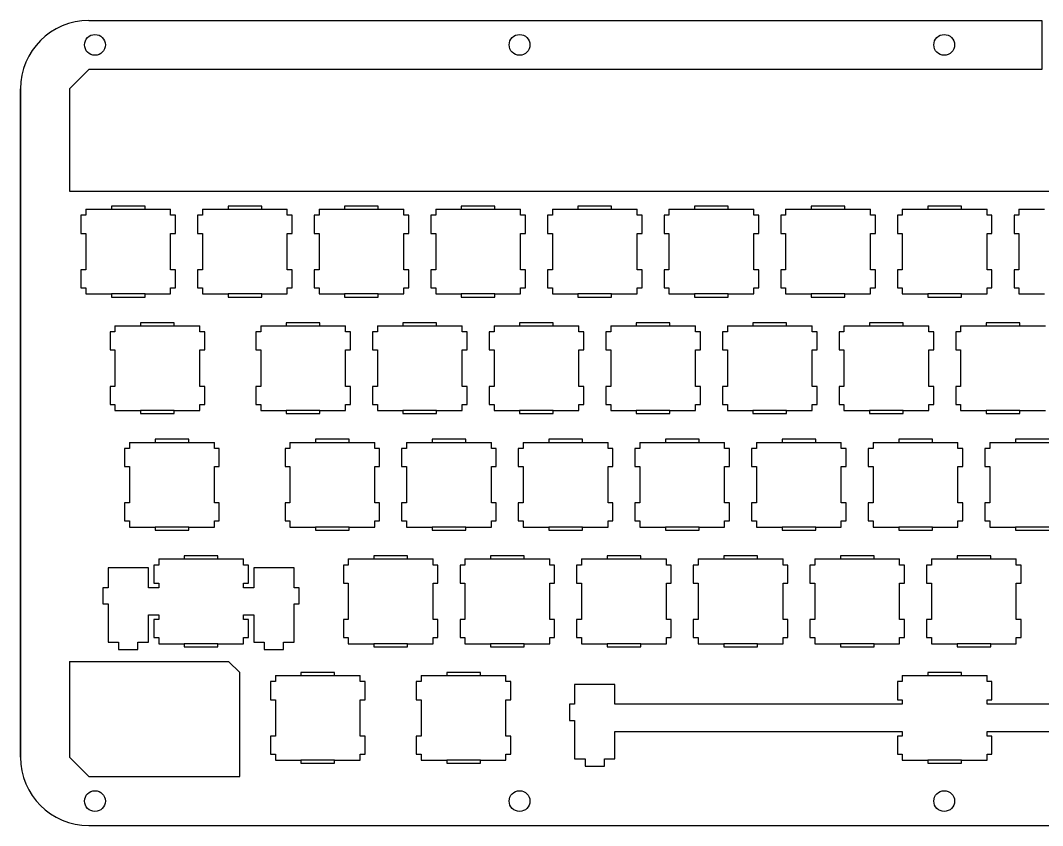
# Model space of a CAD drawing. Header units: millimetres. Extents: x 36 to 338, y -346 to -215.
# Drawn here: x 36.4 to 203.4, y -346.5 to -214.9 of the extents above; entities that cross this region are included whole.
import ezdxf

# ---------------------------------------------------------------- set-up
doc = ezdxf.new("R2010")
doc.units = ezdxf.units.MM
doc.header["$MEASUREMENT"] = 0

msp = doc.modelspace()

# ---------------------------------------------------------------- linework, layer by layer
at = {"linetype": 'Continuous'}
for p, q in [((47.62, -214.89), (203.28, -214.89)), ((203.28, -214.89), (203.28, -222.89)), ((47.62, -222.89), (44.45, -226.07)), ((203.28, -222.89), (47.62, -222.89)), ((36.45, -226.07), (36.45, -335.29)), ((36.45, -335.29), (36.45, -226.07)), ((44.45, -242.8), (330.2, -242.8)), ((44.45, -242.8), (330.2, -242.8)), ((47.12, -245.74), (51.3, -245.74)), ((56.8, -245.74), (60.97, -245.74)), ((66.17, -245.74), (70.35, -245.74)), ((75.85, -245.74), (80.02, -245.74)), ((85.22, -245.74), (89.4, -245.74)), ((94.9, -245.74), (99.07, -245.74)), ((104.27, -245.74), (108.45, -245.74)), ((113.95, -245.74), (118.12, -245.74)), ((123.32, -245.74), (127.5, -245.74)), ((133, -245.74), (137.17, -245.74)), ((142.37, -245.74), (146.55, -245.74)), ((152.05, -245.74), (156.22, -245.74)), ((161.42, -245.74), (165.6, -245.74)), ((171.1, -245.74), (175.27, -245.74)), ((180.47, -245.74), (184.65, -245.74)), ((190.15, -245.74), (194.32, -245.74)), ((199.52, -245.74), (203.7, -245.74)), ((47.12, -259.59), (51.3, -259.59)), ((56.8, -259.59), (60.97, -259.59)), ((66.17, -259.59), (70.35, -259.59)), ((75.85, -259.59), (80.02, -259.59)), ((85.22, -259.59), (89.4, -259.59)), ((94.9, -259.59), (99.07, -259.59)), ((104.27, -259.59), (108.45, -259.59)), ((113.95, -259.59), (118.12, -259.59)), ((123.32, -259.59), (127.5, -259.59)), ((133, -259.59), (137.17, -259.59)), ((142.37, -259.59), (146.55, -259.59)), ((152.05, -259.59), (156.22, -259.59)), ((161.42, -259.59), (165.6, -259.59)), ((171.1, -259.59), (175.27, -259.59)), ((180.47, -259.59), (184.65, -259.59)), ((190.15, -259.59), (194.32, -259.59)), ((199.52, -259.59), (203.7, -259.59)), ((51.89, -264.79), (56.06, -264.79)), ((61.56, -264.79), (65.74, -264.79)), ((75.7, -264.79), (79.87, -264.79)), ((85.37, -264.79), (89.55, -264.79)), ((94.75, -264.79), (98.92, -264.79)), ((104.42, -264.79), (108.6, -264.79)), ((113.8, -264.79), (117.97, -264.79)), ((123.47, -264.79), (127.65, -264.79)), ((132.85, -264.79), (137.02, -264.79)), ((142.52, -264.79), (146.7, -264.79)), ((151.9, -264.79), (156.07, -264.79)), ((161.57, -264.79), (165.75, -264.79)), ((170.95, -264.79), (175.12, -264.79)), ((180.62, -264.79), (184.8, -264.79)), ((190, -264.79), (194.17, -264.79)), ((199.67, -264.79), (203.85, -264.79)), ((51.89, -278.64), (56.06, -278.64)), ((61.56, -278.64), (65.74, -278.64)), ((75.7, -278.64), (79.87, -278.64)), ((85.37, -278.64), (89.55, -278.64)), ((94.75, -278.64), (98.92, -278.64)), ((104.42, -278.64), (108.6, -278.64)), ((113.8, -278.64), (117.97, -278.64)), ((123.47, -278.64), (127.65, -278.64)), ((132.85, -278.64), (137.02, -278.64)), ((142.52, -278.64), (146.7, -278.64)), ((151.9, -278.64), (156.07, -278.64)), ((161.57, -278.64), (165.75, -278.64)), ((170.95, -278.64), (175.12, -278.64)), ((180.62, -278.64), (184.8, -278.64)), ((190, -278.64), (194.17, -278.64)), ((199.67, -278.64), (203.85, -278.64)), ((54.27, -283.84), (58.44, -283.84)), ((63.94, -283.84), (68.12, -283.84)), ((80.46, -283.84), (84.64, -283.84)), ((90.14, -283.84), (94.31, -283.84)), ((99.51, -283.84), (103.69, -283.84)), ((109.19, -283.84), (113.36, -283.84)), ((118.56, -283.84), (122.74, -283.84)), ((128.24, -283.84), (132.41, -283.84)), ((137.61, -283.84), (141.79, -283.84)), ((147.29, -283.84), (151.46, -283.84)), ((156.66, -283.84), (160.84, -283.84)), ((166.34, -283.84), (170.51, -283.84)), ((175.71, -283.84), (179.89, -283.84)), ((185.39, -283.84), (189.56, -283.84)), ((194.76, -283.84), (198.94, -283.84)), ((54.27, -297.69), (58.44, -297.69)), ((63.94, -297.69), (68.12, -297.69)), ((80.46, -297.69), (84.64, -297.69)), ((90.14, -297.69), (94.31, -297.69)), ((99.51, -297.69), (103.69, -297.69)), ((109.19, -297.69), (113.36, -297.69)), ((118.56, -297.69), (122.74, -297.69)), ((128.24, -297.69), (132.41, -297.69)), ((137.61, -297.69), (141.79, -297.69)), ((147.29, -297.69), (151.46, -297.69)), ((156.66, -297.69), (160.84, -297.69)), ((166.34, -297.69), (170.51, -297.69)), ((175.71, -297.69), (179.89, -297.69)), ((185.39, -297.69), (189.56, -297.69)), ((194.76, -297.69), (198.94, -297.69)), ((59.03, -302.89), (63.21, -302.89)), ((68.71, -302.89), (72.88, -302.89)), ((89.99, -302.89), (94.16, -302.89)), ((99.66, -302.89), (103.84, -302.89)), ((109.04, -302.89), (113.21, -302.89)), ((118.71, -302.89), (122.89, -302.89)), ((128.09, -302.89), (132.26, -302.89)), ((137.76, -302.89), (141.94, -302.89)), ((147.14, -302.89), (151.31, -302.89)), ((156.81, -302.89), (160.99, -302.89)), ((166.19, -302.89), (170.36, -302.89)), ((175.86, -302.89), (180.04, -302.89)), ((185.24, -302.89), (189.41, -302.89)), ((194.91, -302.89), (199.09, -302.89)), ((59.03, -316.74), (63.21, -316.74)), ((68.71, -316.74), (72.88, -316.74)), ((89.99, -316.74), (94.16, -316.74)), ((99.66, -316.74), (103.84, -316.74)), ((109.04, -316.74), (113.21, -316.74)), ((118.71, -316.74), (122.89, -316.74)), ((128.09, -316.74), (132.26, -316.74)), ((137.76, -316.74), (141.94, -316.74)), ((147.14, -316.74), (151.31, -316.74)), ((156.81, -316.74), (160.99, -316.74)), ((166.19, -316.74), (170.36, -316.74)), ((175.86, -316.74), (180.04, -316.74)), ((185.24, -316.74), (189.41, -316.74)), ((194.91, -316.74), (199.09, -316.74)), ((44.45, -319.67), (70.45, -319.67)), ((72.3, -321.46), (70.45, -319.67)), ((72.3, -338.46), (72.3, -321.46)), ((78.08, -321.94), (82.26, -321.94)), ((87.76, -321.94), (91.93, -321.94)), ((101.89, -321.94), (106.07, -321.94)), ((111.57, -321.94), (115.74, -321.94)), ((180.47, -321.94), (184.65, -321.94)), ((190.15, -321.94), (194.33, -321.94)), ((44.45, -335.29), (47.62, -338.46)), ((78.08, -335.79), (82.26, -335.79)), ((87.76, -335.79), (91.93, -335.79)), ((101.89, -335.79), (106.07, -335.79)), ((111.57, -335.79), (115.74, -335.79)), ((180.47, -335.79), (184.65, -335.79)), ((190.15, -335.79), (194.33, -335.79)), ((47.62, -346.46), (327.02, -346.46))]:
    msp.add_line(p, q, dxfattribs=at)
for p, q in [((44.45, -226.07), (44.45, -242.8)), ((44.45, -319.67), (44.45, -335.29)), ((47.62, -338.46), (72.3, -338.46))]:
    msp.add_line(p, q)
at = {"color": 5, "linetype": 'Continuous'}
for p, q in [((51.3, -245.24), (51.3, -245.74)), ((56.8, -245.24), (51.3, -245.24)), ((56.8, -245.74), (56.8, -245.24)), ((70.35, -245.24), (70.35, -245.74)), ((75.85, -245.24), (70.35, -245.24)), ((75.85, -245.74), (75.85, -245.24)), ((89.4, -245.24), (89.4, -245.74)), ((94.9, -245.24), (89.4, -245.24)), ((94.9, -245.74), (94.9, -245.24)), ((108.45, -245.24), (108.45, -245.74)), ((113.95, -245.24), (108.45, -245.24)), ((113.95, -245.74), (113.95, -245.24)), ((127.5, -245.24), (127.5, -245.74)), ((133, -245.24), (127.5, -245.24)), ((133, -245.74), (133, -245.24)), ((146.55, -245.24), (146.55, -245.74)), ((152.05, -245.24), (146.55, -245.24)), ((152.05, -245.74), (152.05, -245.24)), ((165.6, -245.24), (165.6, -245.74)), ((171.1, -245.24), (165.6, -245.24)), ((171.1, -245.74), (171.1, -245.24)), ((184.65, -245.24), (184.65, -245.74)), ((190.15, -245.24), (184.65, -245.24)), ((190.15, -245.74), (190.15, -245.24)), ((51.3, -245.74), (56.8, -245.74)), ((70.35, -245.74), (75.85, -245.74)), ((89.4, -245.74), (94.9, -245.74)), ((108.45, -245.74), (113.95, -245.74)), ((127.5, -245.74), (133, -245.74)), ((146.55, -245.74), (152.05, -245.74)), ((165.6, -245.74), (171.1, -245.74)), ((184.65, -245.74), (190.15, -245.74)), ((51.3, -259.59), (51.3, -260.09)), ((56.8, -259.59), (51.3, -259.59)), ((51.3, -260.09), (56.8, -260.09)), ((56.8, -260.09), (56.8, -259.59)), ((70.35, -259.59), (70.35, -260.09)), ((75.85, -259.59), (70.35, -259.59)), ((70.35, -260.09), (75.85, -260.09)), ((75.85, -260.09), (75.85, -259.59)), ((89.4, -259.59), (89.4, -260.09)), ((94.9, -259.59), (89.4, -259.59)), ((89.4, -260.09), (94.9, -260.09)), ((94.9, -260.09), (94.9, -259.59)), ((108.45, -259.59), (108.45, -260.09)), ((113.95, -259.59), (108.45, -259.59)), ((108.45, -260.09), (113.95, -260.09)), ((113.95, -260.09), (113.95, -259.59)), ((127.5, -259.59), (127.5, -260.09)), ((133, -259.59), (127.5, -259.59)), ((127.5, -260.09), (133, -260.09)), ((133, -260.09), (133, -259.59)), ((146.55, -259.59), (146.55, -260.09)), ((152.05, -259.59), (146.55, -259.59)), ((146.55, -260.09), (152.05, -260.09)), ((152.05, -260.09), (152.05, -259.59)), ((165.6, -259.59), (165.6, -260.09)), ((171.1, -259.59), (165.6, -259.59)), ((165.6, -260.09), (171.1, -260.09)), ((171.1, -260.09), (171.1, -259.59)), ((184.65, -259.59), (184.65, -260.09)), ((190.15, -259.59), (184.65, -259.59)), ((184.65, -260.09), (190.15, -260.09)), ((190.15, -260.09), (190.15, -259.59)), ((56.06, -264.29), (56.06, -264.79)), ((61.56, -264.29), (56.06, -264.29)), ((56.06, -264.79), (61.56, -264.79)), ((61.56, -264.79), (61.56, -264.29)), ((79.87, -264.29), (79.87, -264.79)), ((85.37, -264.29), (79.87, -264.29)), ((79.87, -264.79), (85.37, -264.79)), ((85.37, -264.79), (85.37, -264.29)), ((98.92, -264.29), (98.92, -264.79)), ((104.42, -264.29), (98.92, -264.29)), ((98.92, -264.79), (104.42, -264.79)), ((104.42, -264.79), (104.42, -264.29)), ((117.97, -264.29), (117.97, -264.79)), ((123.47, -264.29), (117.97, -264.29)), ((117.97, -264.79), (123.47, -264.79)), ((123.47, -264.79), (123.47, -264.29)), ((137.02, -264.29), (137.02, -264.79)), ((142.52, -264.29), (137.02, -264.29)), ((137.02, -264.79), (142.52, -264.79)), ((142.52, -264.79), (142.52, -264.29)), ((156.07, -264.29), (156.07, -264.79)), ((161.57, -264.29), (156.07, -264.29)), ((156.07, -264.79), (161.57, -264.79)), ((161.57, -264.79), (161.57, -264.29)), ((175.12, -264.29), (175.12, -264.79)), ((180.62, -264.29), (175.12, -264.29)), ((175.12, -264.79), (180.62, -264.79)), ((180.62, -264.79), (180.62, -264.29)), ((194.17, -264.29), (194.17, -264.79)), ((199.67, -264.29), (194.17, -264.29)), ((194.17, -264.79), (199.67, -264.79)), ((199.67, -264.79), (199.67, -264.29)), ((56.06, -278.64), (56.06, -279.14)), ((61.56, -278.64), (56.06, -278.64)), ((61.56, -279.14), (61.56, -278.64)), ((79.87, -278.64), (79.87, -279.14)), ((85.37, -278.64), (79.87, -278.64)), ((85.37, -279.14), (85.37, -278.64)), ((98.92, -278.64), (98.92, -279.14)), ((104.42, -278.64), (98.92, -278.64)), ((104.42, -279.14), (104.42, -278.64)), ((117.97, -278.64), (117.97, -279.14)), ((123.47, -278.64), (117.97, -278.64)), ((123.47, -279.14), (123.47, -278.64)), ((137.02, -278.64), (137.02, -279.14)), ((142.52, -278.64), (137.02, -278.64)), ((142.52, -279.14), (142.52, -278.64)), ((156.07, -278.64), (156.07, -279.14)), ((161.57, -278.64), (156.07, -278.64)), ((161.57, -279.14), (161.57, -278.64)), ((175.12, -278.64), (175.12, -279.14)), ((180.62, -278.64), (175.12, -278.64)), ((180.62, -279.14), (180.62, -278.64)), ((194.17, -278.64), (194.17, -279.14)), ((199.67, -278.64), (194.17, -278.64)), ((199.67, -279.14), (199.67, -278.64)), ((56.06, -279.14), (61.56, -279.14)), ((79.87, -279.14), (85.37, -279.14)), ((98.92, -279.14), (104.42, -279.14)), ((117.97, -279.14), (123.47, -279.14)), ((137.02, -279.14), (142.52, -279.14)), ((156.07, -279.14), (161.57, -279.14)), ((175.12, -279.14), (180.62, -279.14)), ((194.17, -279.14), (199.67, -279.14)), ((58.44, -283.34), (58.44, -283.84)), ((63.94, -283.34), (58.44, -283.34)), ((63.94, -283.84), (63.94, -283.34)), ((84.64, -283.34), (84.64, -283.84)), ((90.14, -283.34), (84.64, -283.34)), ((90.14, -283.84), (90.14, -283.34)), ((103.69, -283.34), (103.69, -283.84)), ((109.19, -283.34), (103.69, -283.34)), ((109.19, -283.84), (109.19, -283.34)), ((122.74, -283.34), (122.74, -283.84)), ((128.24, -283.34), (122.74, -283.34)), ((128.24, -283.84), (128.24, -283.34)), ((141.79, -283.34), (141.79, -283.84)), ((147.29, -283.34), (141.79, -283.34)), ((147.29, -283.84), (147.29, -283.34)), ((160.84, -283.34), (160.84, -283.84)), ((166.34, -283.34), (160.84, -283.34)), ((166.34, -283.84), (166.34, -283.34)), ((179.89, -283.34), (179.89, -283.84)), ((185.39, -283.34), (179.89, -283.34)), ((185.39, -283.84), (185.39, -283.34)), ((198.94, -283.34), (198.94, -283.84)), ((204.44, -283.34), (198.94, -283.34)), ((58.44, -283.84), (63.94, -283.84)), ((84.64, -283.84), (90.14, -283.84)), ((103.69, -283.84), (109.19, -283.84)), ((122.74, -283.84), (128.24, -283.84)), ((141.79, -283.84), (147.29, -283.84)), ((160.84, -283.84), (166.34, -283.84)), ((179.89, -283.84), (185.39, -283.84)), ((198.94, -283.84), (204.44, -283.84)), ((58.44, -297.69), (58.44, -298.19)), ((63.94, -297.69), (58.44, -297.69)), ((58.44, -298.19), (63.94, -298.19)), ((63.94, -298.19), (63.94, -297.69)), ((84.64, -297.69), (84.64, -298.19)), ((90.14, -297.69), (84.64, -297.69)), ((84.64, -298.19), (90.14, -298.19)), ((90.14, -298.19), (90.14, -297.69)), ((103.69, -297.69), (103.69, -298.19)), ((109.19, -297.69), (103.69, -297.69)), ((103.69, -298.19), (109.19, -298.19)), ((109.19, -298.19), (109.19, -297.69)), ((122.74, -297.69), (122.74, -298.19)), ((128.24, -297.69), (122.74, -297.69)), ((122.74, -298.19), (128.24, -298.19)), ((128.24, -298.19), (128.24, -297.69)), ((141.79, -297.69), (141.79, -298.19)), ((147.29, -297.69), (141.79, -297.69)), ((141.79, -298.19), (147.29, -298.19)), ((147.29, -298.19), (147.29, -297.69)), ((160.84, -297.69), (160.84, -298.19)), ((166.34, -297.69), (160.84, -297.69)), ((160.84, -298.19), (166.34, -298.19)), ((166.34, -298.19), (166.34, -297.69)), ((179.89, -297.69), (179.89, -298.19)), ((185.39, -297.69), (179.89, -297.69)), ((179.89, -298.19), (185.39, -298.19)), ((185.39, -298.19), (185.39, -297.69)), ((198.94, -297.69), (198.94, -298.19)), ((204.44, -297.69), (198.94, -297.69)), ((198.94, -298.19), (204.44, -298.19)), ((63.21, -302.39), (63.21, -302.89)), ((68.71, -302.39), (63.21, -302.39)), ((63.21, -302.89), (68.71, -302.89)), ((68.71, -302.89), (68.71, -302.39)), ((94.16, -302.39), (94.16, -302.89)), ((99.66, -302.39), (94.16, -302.39)), ((94.16, -302.89), (99.66, -302.89)), ((99.66, -302.89), (99.66, -302.39)), ((113.21, -302.39), (113.21, -302.89)), ((118.71, -302.39), (113.21, -302.39)), ((113.21, -302.89), (118.71, -302.89)), ((118.71, -302.89), (118.71, -302.39)), ((132.26, -302.39), (132.26, -302.89)), ((137.76, -302.39), (132.26, -302.39)), ((132.26, -302.89), (137.76, -302.89)), ((137.76, -302.89), (137.76, -302.39)), ((151.31, -302.39), (151.31, -302.89)), ((156.81, -302.39), (151.31, -302.39)), ((151.31, -302.89), (156.81, -302.89)), ((156.81, -302.89), (156.81, -302.39)), ((170.36, -302.39), (170.36, -302.89)), ((175.86, -302.39), (170.36, -302.39)), ((170.36, -302.89), (175.86, -302.89)), ((175.86, -302.89), (175.86, -302.39)), ((189.41, -302.39), (189.41, -302.89)), ((194.91, -302.39), (189.41, -302.39)), ((189.41, -302.89), (194.91, -302.89)), ((194.91, -302.89), (194.91, -302.39)), ((63.21, -316.74), (63.21, -317.24)), ((68.71, -316.74), (63.21, -316.74)), ((68.71, -317.24), (68.71, -316.74)), ((94.16, -316.74), (94.16, -317.24)), ((99.66, -316.74), (94.16, -316.74)), ((99.66, -317.24), (99.66, -316.74)), ((113.21, -316.74), (113.21, -317.24)), ((118.71, -316.74), (113.21, -316.74)), ((118.71, -317.24), (118.71, -316.74)), ((132.26, -316.74), (132.26, -317.24)), ((137.76, -316.74), (132.26, -316.74)), ((137.76, -317.24), (137.76, -316.74)), ((151.31, -316.74), (151.31, -317.24)), ((156.81, -316.74), (151.31, -316.74)), ((156.81, -317.24), (156.81, -316.74)), ((170.36, -316.74), (170.36, -317.24)), ((175.86, -316.74), (170.36, -316.74)), ((175.86, -317.24), (175.86, -316.74)), ((189.41, -316.74), (189.41, -317.24)), ((194.91, -316.74), (189.41, -316.74)), ((194.91, -317.24), (194.91, -316.74)), ((63.21, -317.24), (68.71, -317.24)), ((94.16, -317.24), (99.66, -317.24)), ((113.21, -317.24), (118.71, -317.24)), ((132.26, -317.24), (137.76, -317.24)), ((151.31, -317.24), (156.81, -317.24)), ((170.36, -317.24), (175.86, -317.24)), ((189.41, -317.24), (194.91, -317.24)), ((82.26, -321.44), (82.26, -321.94)), ((87.76, -321.44), (82.26, -321.44)), ((82.26, -321.94), (87.76, -321.94)), ((87.76, -321.94), (87.76, -321.44)), ((106.07, -321.44), (106.07, -321.94)), ((111.57, -321.44), (106.07, -321.44)), ((106.07, -321.94), (111.57, -321.94)), ((111.57, -321.94), (111.57, -321.44)), ((184.65, -321.44), (184.65, -321.94)), ((190.15, -321.44), (184.65, -321.44)), ((184.65, -321.94), (190.15, -321.94)), ((190.15, -321.94), (190.15, -321.44)), ((82.26, -335.79), (82.26, -336.29)), ((87.76, -335.79), (82.26, -335.79)), ((82.26, -336.29), (87.76, -336.29)), ((87.76, -336.29), (87.76, -335.79)), ((106.07, -335.79), (106.07, -336.29)), ((111.57, -335.79), (106.07, -335.79)), ((106.07, -336.29), (111.57, -336.29)), ((111.57, -336.29), (111.57, -335.79)), ((184.65, -335.79), (184.65, -336.29)), ((190.15, -335.79), (184.65, -335.79)), ((184.65, -336.29), (190.15, -336.29)), ((190.15, -336.29), (190.15, -335.79))]:
    msp.add_line(p, q, dxfattribs=at)
at = {"color": 0}
for p, q in [((47.12, -246.74), (46.33, -246.74)), ((46.33, -246.74), (46.33, -249.69)), ((47.12, -245.74), (47.12, -246.74)), ((60.97, -246.74), (60.97, -245.74)), ((61.77, -246.74), (60.97, -246.74)), ((61.77, -249.69), (61.77, -246.74)), ((66.17, -246.74), (65.38, -246.74)), ((65.38, -246.74), (65.38, -249.69)), ((66.17, -245.74), (66.17, -246.74)), ((80.02, -246.74), (80.02, -245.74)), ((80.82, -246.74), (80.02, -246.74)), ((80.82, -249.69), (80.82, -246.74)), ((85.22, -246.74), (84.43, -246.74)), ((84.43, -246.74), (84.43, -249.69)), ((85.22, -245.74), (85.22, -246.74)), ((99.07, -246.74), (99.07, -245.74)), ((99.87, -246.74), (99.07, -246.74)), ((99.87, -249.69), (99.87, -246.74)), ((104.27, -246.74), (103.48, -246.74)), ((103.48, -246.74), (103.48, -249.69)), ((104.27, -245.74), (104.27, -246.74)), ((118.12, -246.74), (118.12, -245.74)), ((118.92, -246.74), (118.12, -246.74)), ((118.92, -249.69), (118.92, -246.74)), ((123.32, -246.74), (122.53, -246.74)), ((122.53, -246.74), (122.53, -249.69)), ((123.32, -245.74), (123.32, -246.74)), ((137.17, -246.74), (137.17, -245.74)), ((137.97, -246.74), (137.17, -246.74)), ((137.97, -249.69), (137.97, -246.74)), ((142.37, -246.74), (141.57, -246.74)), ((141.57, -246.74), (141.57, -249.69)), ((142.37, -245.74), (142.37, -246.74)), ((156.22, -246.74), (156.22, -245.74)), ((157.02, -246.74), (156.22, -246.74)), ((157.02, -249.69), (157.02, -246.74)), ((161.42, -246.74), (160.62, -246.74)), ((160.62, -246.74), (160.62, -249.69)), ((161.42, -245.74), (161.42, -246.74)), ((175.27, -246.74), (175.27, -245.74)), ((176.07, -246.74), (175.27, -246.74)), ((176.07, -249.69), (176.07, -246.74)), ((180.47, -246.74), (179.67, -246.74)), ((179.67, -246.74), (179.67, -249.69)), ((180.47, -245.74), (180.47, -246.74)), ((194.32, -246.74), (194.32, -245.74)), ((195.12, -246.74), (194.32, -246.74)), ((195.12, -249.69), (195.12, -246.74)), ((199.52, -246.74), (198.72, -246.74)), ((198.72, -246.74), (198.72, -249.69)), ((199.52, -245.74), (199.52, -246.74)), ((46.33, -249.69), (47.12, -249.69)), ((47.12, -249.69), (47.12, -255.64)), ((60.97, -255.64), (60.97, -249.69)), ((60.97, -249.69), (61.77, -249.69)), ((65.38, -249.69), (66.17, -249.69)), ((66.17, -249.69), (66.17, -255.64)), ((80.02, -255.64), (80.02, -249.69)), ((80.02, -249.69), (80.82, -249.69)), ((84.43, -249.69), (85.22, -249.69)), ((85.22, -249.69), (85.22, -255.64)), ((99.07, -255.64), (99.07, -249.69)), ((99.07, -249.69), (99.87, -249.69)), ((103.48, -249.69), (104.27, -249.69)), ((104.27, -249.69), (104.27, -255.64)), ((118.12, -255.64), (118.12, -249.69)), ((118.12, -249.69), (118.92, -249.69)), ((122.53, -249.69), (123.32, -249.69)), ((123.32, -249.69), (123.32, -255.64)), ((137.17, -255.64), (137.17, -249.69)), ((137.17, -249.69), (137.97, -249.69)), ((141.57, -249.69), (142.37, -249.69)), ((142.37, -249.69), (142.37, -255.64)), ((156.22, -255.64), (156.22, -249.69)), ((156.22, -249.69), (157.02, -249.69)), ((160.62, -249.69), (161.42, -249.69)), ((161.42, -249.69), (161.42, -255.64)), ((175.27, -255.64), (175.27, -249.69)), ((175.27, -249.69), (176.07, -249.69)), ((179.67, -249.69), (180.47, -249.69)), ((180.47, -249.69), (180.47, -255.64)), ((194.32, -255.64), (194.32, -249.69)), ((194.32, -249.69), (195.12, -249.69)), ((198.72, -249.69), (199.52, -249.69)), ((199.52, -249.69), (199.52, -255.64)), ((47.12, -255.64), (46.33, -255.64)), ((46.33, -255.64), (46.33, -258.59)), ((61.77, -255.64), (60.97, -255.64)), ((61.77, -258.59), (61.77, -255.64)), ((66.17, -255.64), (65.38, -255.64)), ((65.38, -255.64), (65.38, -258.59)), ((80.82, -255.64), (80.02, -255.64)), ((80.82, -258.59), (80.82, -255.64)), ((85.22, -255.64), (84.43, -255.64)), ((84.43, -255.64), (84.43, -258.59)), ((99.87, -255.64), (99.07, -255.64)), ((99.87, -258.59), (99.87, -255.64)), ((104.27, -255.64), (103.48, -255.64)), ((103.48, -255.64), (103.48, -258.59)), ((118.92, -255.64), (118.12, -255.64)), ((118.92, -258.59), (118.92, -255.64)), ((123.32, -255.64), (122.53, -255.64)), ((122.53, -255.64), (122.53, -258.59)), ((137.97, -255.64), (137.17, -255.64)), ((137.97, -258.59), (137.97, -255.64)), ((142.37, -255.64), (141.57, -255.64)), ((141.57, -255.64), (141.57, -258.59)), ((157.02, -255.64), (156.22, -255.64)), ((157.02, -258.59), (157.02, -255.64)), ((161.42, -255.64), (160.62, -255.64)), ((160.62, -255.64), (160.62, -258.59)), ((176.07, -255.64), (175.27, -255.64)), ((176.07, -258.59), (176.07, -255.64)), ((180.47, -255.64), (179.67, -255.64)), ((179.67, -255.64), (179.67, -258.59)), ((195.12, -255.64), (194.32, -255.64)), ((195.12, -258.59), (195.12, -255.64)), ((199.52, -255.64), (198.72, -255.64)), ((198.72, -255.64), (198.72, -258.59)), ((46.33, -258.59), (47.12, -258.59)), ((47.12, -258.59), (47.12, -259.59)), ((60.97, -259.59), (60.97, -258.59)), ((60.97, -258.59), (61.77, -258.59)), ((65.38, -258.59), (66.17, -258.59)), ((66.17, -258.59), (66.17, -259.59)), ((80.02, -259.59), (80.02, -258.59)), ((80.02, -258.59), (80.82, -258.59)), ((84.43, -258.59), (85.22, -258.59)), ((85.22, -258.59), (85.22, -259.59)), ((99.07, -259.59), (99.07, -258.59)), ((99.07, -258.59), (99.87, -258.59)), ((103.48, -258.59), (104.27, -258.59)), ((104.27, -258.59), (104.27, -259.59)), ((118.12, -259.59), (118.12, -258.59)), ((118.12, -258.59), (118.92, -258.59)), ((122.53, -258.59), (123.32, -258.59)), ((123.32, -258.59), (123.32, -259.59)), ((137.17, -259.59), (137.17, -258.59)), ((137.17, -258.59), (137.97, -258.59)), ((141.57, -258.59), (142.37, -258.59)), ((142.37, -258.59), (142.37, -259.59)), ((156.22, -259.59), (156.22, -258.59)), ((156.22, -258.59), (157.02, -258.59)), ((160.62, -258.59), (161.42, -258.59)), ((161.42, -258.59), (161.42, -259.59)), ((175.27, -259.59), (175.27, -258.59)), ((175.27, -258.59), (176.07, -258.59)), ((179.67, -258.59), (180.47, -258.59)), ((180.47, -258.59), (180.47, -259.59)), ((194.32, -259.59), (194.32, -258.59)), ((194.32, -258.59), (195.12, -258.59)), ((198.72, -258.59), (199.52, -258.59)), ((199.52, -258.59), (199.52, -259.59)), ((51.89, -264.79), (51.89, -265.79)), ((65.74, -265.79), (65.74, -264.79)), ((75.7, -264.79), (75.7, -265.79)), ((89.55, -265.79), (89.55, -264.79)), ((94.75, -264.79), (94.75, -265.79)), ((108.6, -265.79), (108.6, -264.79)), ((113.8, -264.79), (113.8, -265.79)), ((127.65, -265.79), (127.65, -264.79)), ((132.85, -264.79), (132.85, -265.79)), ((146.7, -265.79), (146.7, -264.79)), ((151.9, -264.79), (151.9, -265.79)), ((165.75, -265.79), (165.75, -264.79)), ((170.95, -264.79), (170.95, -265.79)), ((184.8, -265.79), (184.8, -264.79)), ((190, -264.79), (190, -265.79)), ((51.89, -265.79), (51.09, -265.79)), ((51.09, -265.79), (51.09, -268.74)), ((66.54, -265.79), (65.74, -265.79)), ((66.54, -268.74), (66.54, -265.79)), ((75.7, -265.79), (74.9, -265.79)), ((74.9, -265.79), (74.9, -268.74)), ((90.35, -265.79), (89.55, -265.79)), ((90.35, -268.74), (90.35, -265.79)), ((94.75, -265.79), (93.95, -265.79)), ((93.95, -265.79), (93.95, -268.74)), ((109.4, -265.79), (108.6, -265.79)), ((109.4, -268.74), (109.4, -265.79)), ((113.8, -265.79), (113, -265.79)), ((113, -265.79), (113, -268.74)), ((128.45, -265.79), (127.65, -265.79)), ((128.45, -268.74), (128.45, -265.79)), ((132.85, -265.79), (132.05, -265.79)), ((132.05, -265.79), (132.05, -268.74)), ((147.5, -265.79), (146.7, -265.79)), ((147.5, -268.74), (147.5, -265.79)), ((151.9, -265.79), (151.1, -265.79)), ((151.1, -265.79), (151.1, -268.74)), ((166.55, -265.79), (165.75, -265.79)), ((166.55, -268.74), (166.55, -265.79)), ((170.95, -265.79), (170.15, -265.79)), ((170.15, -265.79), (170.15, -268.74)), ((185.6, -265.79), (184.8, -265.79)), ((185.6, -268.74), (185.6, -265.79)), ((190, -265.79), (189.2, -265.79)), ((189.2, -265.79), (189.2, -268.74)), ((51.09, -268.74), (51.89, -268.74)), ((51.89, -268.74), (51.89, -274.69)), ((65.74, -274.69), (65.74, -268.74)), ((65.74, -268.74), (66.54, -268.74)), ((74.9, -268.74), (75.7, -268.74)), ((75.7, -268.74), (75.7, -274.69)), ((89.55, -274.69), (89.55, -268.74)), ((89.55, -268.74), (90.35, -268.74)), ((93.95, -268.74), (94.75, -268.74)), ((94.75, -268.74), (94.75, -274.69)), ((108.6, -274.69), (108.6, -268.74)), ((108.6, -268.74), (109.4, -268.74)), ((113, -268.74), (113.8, -268.74)), ((113.8, -268.74), (113.8, -274.69)), ((127.65, -274.69), (127.65, -268.74)), ((127.65, -268.74), (128.45, -268.74)), ((132.05, -268.74), (132.85, -268.74)), ((132.85, -268.74), (132.85, -274.69)), ((146.7, -274.69), (146.7, -268.74)), ((146.7, -268.74), (147.5, -268.74)), ((151.1, -268.74), (151.9, -268.74)), ((151.9, -268.74), (151.9, -274.69)), ((165.75, -274.69), (165.75, -268.74)), ((165.75, -268.74), (166.55, -268.74)), ((170.15, -268.74), (170.95, -268.74)), ((170.95, -268.74), (170.95, -274.69)), ((184.8, -274.69), (184.8, -268.74)), ((184.8, -268.74), (185.6, -268.74)), ((189.2, -268.74), (190, -268.74)), ((190, -268.74), (190, -274.69)), ((51.89, -274.69), (51.09, -274.69)), ((51.09, -274.69), (51.09, -277.64)), ((66.54, -274.69), (65.74, -274.69)), ((66.54, -277.64), (66.54, -274.69)), ((75.7, -274.69), (74.9, -274.69)), ((74.9, -274.69), (74.9, -277.64)), ((90.35, -274.69), (89.55, -274.69)), ((90.35, -277.64), (90.35, -274.69)), ((94.75, -274.69), (93.95, -274.69)), ((93.95, -274.69), (93.95, -277.64)), ((109.4, -274.69), (108.6, -274.69)), ((109.4, -277.64), (109.4, -274.69)), ((113.8, -274.69), (113, -274.69)), ((113, -274.69), (113, -277.64)), ((128.45, -274.69), (127.65, -274.69)), ((128.45, -277.64), (128.45, -274.69)), ((132.85, -274.69), (132.05, -274.69)), ((132.05, -274.69), (132.05, -277.64)), ((147.5, -274.69), (146.7, -274.69)), ((147.5, -277.64), (147.5, -274.69)), ((151.9, -274.69), (151.1, -274.69)), ((151.1, -274.69), (151.1, -277.64)), ((166.55, -274.69), (165.75, -274.69)), ((166.55, -277.64), (166.55, -274.69)), ((170.95, -274.69), (170.15, -274.69)), ((170.15, -274.69), (170.15, -277.64)), ((185.6, -274.69), (184.8, -274.69)), ((185.6, -277.64), (185.6, -274.69)), ((190, -274.69), (189.2, -274.69)), ((189.2, -274.69), (189.2, -277.64)), ((51.09, -277.64), (51.89, -277.64)), ((51.89, -277.64), (51.89, -278.64)), ((65.74, -278.64), (65.74, -277.64)), ((65.74, -277.64), (66.54, -277.64)), ((74.9, -277.64), (75.7, -277.64)), ((75.7, -277.64), (75.7, -278.64)), ((89.55, -278.64), (89.55, -277.64)), ((89.55, -277.64), (90.35, -277.64)), ((93.95, -277.64), (94.75, -277.64)), ((94.75, -277.64), (94.75, -278.64)), ((108.6, -278.64), (108.6, -277.64)), ((108.6, -277.64), (109.4, -277.64)), ((113, -277.64), (113.8, -277.64)), ((113.8, -277.64), (113.8, -278.64)), ((127.65, -278.64), (127.65, -277.64)), ((127.65, -277.64), (128.45, -277.64)), ((132.05, -277.64), (132.85, -277.64)), ((132.85, -277.64), (132.85, -278.64)), ((146.7, -278.64), (146.7, -277.64)), ((146.7, -277.64), (147.5, -277.64)), ((151.1, -277.64), (151.9, -277.64)), ((151.9, -277.64), (151.9, -278.64)), ((165.75, -278.64), (165.75, -277.64)), ((165.75, -277.64), (166.55, -277.64)), ((170.15, -277.64), (170.95, -277.64)), ((170.95, -277.64), (170.95, -278.64)), ((184.8, -278.64), (184.8, -277.64)), ((184.8, -277.64), (185.6, -277.64)), ((189.2, -277.64), (190, -277.64)), ((190, -277.64), (190, -278.64)), ((54.27, -284.84), (53.47, -284.84)), ((53.47, -284.84), (53.47, -287.79)), ((54.27, -283.84), (54.27, -284.84)), ((68.12, -284.84), (68.12, -283.84)), ((68.92, -284.84), (68.12, -284.84)), ((68.92, -287.79), (68.92, -284.84)), ((80.46, -284.84), (79.66, -284.84)), ((79.66, -284.84), (79.66, -287.79)), ((80.46, -283.84), (80.46, -284.84)), ((94.31, -284.84), (94.31, -283.84)), ((95.11, -284.84), (94.31, -284.84)), ((95.11, -287.79), (95.11, -284.84)), ((99.51, -284.84), (98.71, -284.84)), ((98.71, -284.84), (98.71, -287.79)), ((99.51, -283.84), (99.51, -284.84)), ((113.36, -284.84), (113.36, -283.84)), ((114.16, -284.84), (113.36, -284.84)), ((114.16, -287.79), (114.16, -284.84)), ((118.56, -284.84), (117.76, -284.84)), ((117.76, -284.84), (117.76, -287.79)), ((118.56, -283.84), (118.56, -284.84)), ((132.41, -284.84), (132.41, -283.84)), ((133.21, -284.84), (132.41, -284.84)), ((133.21, -287.79), (133.21, -284.84)), ((137.61, -284.84), (136.81, -284.84)), ((136.81, -284.84), (136.81, -287.79)), ((137.61, -283.84), (137.61, -284.84)), ((151.46, -284.84), (151.46, -283.84)), ((152.26, -284.84), (151.46, -284.84)), ((152.26, -287.79), (152.26, -284.84)), ((156.66, -284.84), (155.86, -284.84)), ((155.86, -284.84), (155.86, -287.79)), ((156.66, -283.84), (156.66, -284.84)), ((170.51, -284.84), (170.51, -283.84)), ((171.31, -284.84), (170.51, -284.84)), ((171.31, -287.79), (171.31, -284.84)), ((175.71, -284.84), (174.91, -284.84)), ((174.91, -284.84), (174.91, -287.79)), ((175.71, -283.84), (175.71, -284.84)), ((189.56, -284.84), (189.56, -283.84)), ((190.36, -284.84), (189.56, -284.84)), ((190.36, -287.79), (190.36, -284.84)), ((194.76, -284.84), (193.96, -284.84)), ((193.96, -284.84), (193.96, -287.79)), ((194.76, -283.84), (194.76, -284.84)), ((53.47, -287.79), (54.27, -287.79)), ((54.27, -287.79), (54.27, -293.74)), ((68.12, -293.74), (68.12, -287.79)), ((68.12, -287.79), (68.92, -287.79)), ((79.66, -287.79), (80.46, -287.79)), ((80.46, -287.79), (80.46, -293.74)), ((94.31, -293.74), (94.31, -287.79)), ((94.31, -287.79), (95.11, -287.79)), ((98.71, -287.79), (99.51, -287.79)), ((99.51, -287.79), (99.51, -293.74)), ((113.36, -293.74), (113.36, -287.79)), ((113.36, -287.79), (114.16, -287.79)), ((117.76, -287.79), (118.56, -287.79)), ((118.56, -287.79), (118.56, -293.74)), ((132.41, -293.74), (132.41, -287.79)), ((132.41, -287.79), (133.21, -287.79)), ((136.81, -287.79), (137.61, -287.79)), ((137.61, -287.79), (137.61, -293.74)), ((151.46, -293.74), (151.46, -287.79)), ((151.46, -287.79), (152.26, -287.79)), ((155.86, -287.79), (156.66, -287.79)), ((156.66, -287.79), (156.66, -293.74)), ((170.51, -293.74), (170.51, -287.79)), ((170.51, -287.79), (171.31, -287.79)), ((174.91, -287.79), (175.71, -287.79)), ((175.71, -287.79), (175.71, -293.74)), ((189.56, -293.74), (189.56, -287.79)), ((189.56, -287.79), (190.36, -287.79)), ((193.96, -287.79), (194.76, -287.79)), ((194.76, -287.79), (194.76, -293.74)), ((54.27, -293.74), (53.47, -293.74)), ((53.47, -293.74), (53.47, -296.69)), ((68.92, -293.74), (68.12, -293.74)), ((68.92, -296.69), (68.92, -293.74)), ((80.46, -293.74), (79.66, -293.74)), ((79.66, -293.74), (79.66, -296.69)), ((95.11, -293.74), (94.31, -293.74)), ((95.11, -296.69), (95.11, -293.74)), ((99.51, -293.74), (98.71, -293.74)), ((98.71, -293.74), (98.71, -296.69)), ((114.16, -293.74), (113.36, -293.74)), ((114.16, -296.69), (114.16, -293.74)), ((118.56, -293.74), (117.76, -293.74)), ((117.76, -293.74), (117.76, -296.69)), ((133.21, -293.74), (132.41, -293.74)), ((133.21, -296.69), (133.21, -293.74)), ((137.61, -293.74), (136.81, -293.74)), ((136.81, -293.74), (136.81, -296.69)), ((152.26, -293.74), (151.46, -293.74)), ((152.26, -296.69), (152.26, -293.74)), ((156.66, -293.74), (155.86, -293.74)), ((155.86, -293.74), (155.86, -296.69)), ((171.31, -293.74), (170.51, -293.74)), ((171.31, -296.69), (171.31, -293.74)), ((175.71, -293.74), (174.91, -293.74)), ((174.91, -293.74), (174.91, -296.69)), ((190.36, -293.74), (189.56, -293.74)), ((190.36, -296.69), (190.36, -293.74)), ((194.76, -293.74), (193.96, -293.74)), ((193.96, -293.74), (193.96, -296.69)), ((53.47, -296.69), (54.27, -296.69)), ((54.27, -296.69), (54.27, -297.69)), ((68.12, -297.69), (68.12, -296.69)), ((68.12, -296.69), (68.92, -296.69)), ((79.66, -296.69), (80.46, -296.69)), ((80.46, -296.69), (80.46, -297.69)), ((94.31, -297.69), (94.31, -296.69)), ((94.31, -296.69), (95.11, -296.69)), ((98.71, -296.69), (99.51, -296.69)), ((99.51, -296.69), (99.51, -297.69)), ((113.36, -297.69), (113.36, -296.69)), ((113.36, -296.69), (114.16, -296.69)), ((117.76, -296.69), (118.56, -296.69)), ((118.56, -296.69), (118.56, -297.69)), ((132.41, -297.69), (132.41, -296.69)), ((132.41, -296.69), (133.21, -296.69)), ((136.81, -296.69), (137.61, -296.69)), ((137.61, -296.69), (137.61, -297.69)), ((151.46, -297.69), (151.46, -296.69)), ((151.46, -296.69), (152.26, -296.69)), ((155.86, -296.69), (156.66, -296.69)), ((156.66, -296.69), (156.66, -297.69)), ((170.51, -297.69), (170.51, -296.69)), ((170.51, -296.69), (171.31, -296.69)), ((174.91, -296.69), (175.71, -296.69)), ((175.71, -296.69), (175.71, -297.69)), ((189.56, -297.69), (189.56, -296.69)), ((189.56, -296.69), (190.36, -296.69)), ((193.96, -296.69), (194.76, -296.69)), ((194.76, -296.69), (194.76, -297.69)), ((59.03, -302.89), (59.03, -303.89)), ((72.88, -303.89), (72.88, -302.89)), ((89.99, -302.89), (89.99, -303.89)), ((103.84, -303.89), (103.84, -302.89)), ((109.04, -302.89), (109.04, -303.89)), ((122.89, -303.89), (122.89, -302.89)), ((128.09, -302.89), (128.09, -303.89)), ((141.94, -303.89), (141.94, -302.89)), ((147.14, -302.89), (147.14, -303.89)), ((160.99, -303.89), (160.99, -302.89)), ((166.19, -302.89), (166.19, -303.89)), ((180.04, -303.89), (180.04, -302.89)), ((185.24, -302.89), (185.24, -303.89)), ((199.09, -303.89), (199.09, -302.89)), ((57.35, -304.36), (50.76, -304.36)), ((50.76, -304.36), (50.76, -307.59)), ((57.35, -307.59), (57.35, -304.36)), ((59.03, -303.89), (58.23, -303.89)), ((58.23, -303.89), (58.23, -306.84)), ((73.68, -303.89), (72.88, -303.89)), ((73.68, -306.84), (73.68, -303.89)), ((81.15, -304.36), (74.56, -304.36)), ((74.56, -304.36), (74.56, -307.59)), ((81.15, -307.59), (81.15, -304.36)), ((89.99, -303.89), (89.19, -303.89)), ((89.19, -303.89), (89.19, -306.84)), ((104.64, -303.89), (103.84, -303.89)), ((104.64, -306.84), (104.64, -303.89)), ((109.04, -303.89), (108.24, -303.89)), ((108.24, -303.89), (108.24, -306.84)), ((123.69, -303.89), (122.89, -303.89)), ((123.69, -306.84), (123.69, -303.89)), ((128.09, -303.89), (127.29, -303.89)), ((127.29, -303.89), (127.29, -306.84)), ((142.74, -303.89), (141.94, -303.89)), ((142.74, -306.84), (142.74, -303.89)), ((147.14, -303.89), (146.34, -303.89)), ((146.34, -303.89), (146.34, -306.84)), ((161.78, -303.89), (160.99, -303.89)), ((161.78, -306.84), (161.78, -303.89)), ((166.19, -303.89), (165.39, -303.89)), ((165.39, -303.89), (165.39, -306.84)), ((180.84, -303.89), (180.04, -303.89)), ((180.84, -306.84), (180.84, -303.89)), ((185.24, -303.89), (184.44, -303.89)), ((184.44, -303.89), (184.44, -306.84)), ((199.89, -303.89), (199.09, -303.89)), ((199.89, -306.84), (199.89, -303.89)), ((58.23, -306.84), (59.03, -306.84)), ((59.03, -306.84), (59.03, -307.59)), ((72.88, -307.59), (72.88, -306.84)), ((72.88, -306.84), (73.68, -306.84)), ((89.19, -306.84), (89.99, -306.84)), ((89.99, -306.84), (89.99, -312.79)), ((103.84, -312.79), (103.84, -306.84)), ((103.84, -306.84), (104.64, -306.84)), ((108.24, -306.84), (109.04, -306.84)), ((109.04, -306.84), (109.04, -312.79)), ((122.89, -312.79), (122.89, -306.84)), ((122.89, -306.84), (123.69, -306.84)), ((127.29, -306.84), (128.09, -306.84)), ((128.09, -306.84), (128.09, -312.79)), ((141.94, -312.79), (141.94, -306.84)), ((141.94, -306.84), (142.74, -306.84)), ((146.34, -306.84), (147.14, -306.84)), ((147.14, -306.84), (147.14, -312.79)), ((160.99, -312.79), (160.99, -306.84)), ((160.99, -306.84), (161.78, -306.84)), ((165.39, -306.84), (166.19, -306.84)), ((166.19, -306.84), (166.19, -312.79)), ((180.04, -312.79), (180.04, -306.84)), ((180.04, -306.84), (180.84, -306.84)), ((184.44, -306.84), (185.24, -306.84)), ((185.24, -306.84), (185.24, -312.79)), ((199.09, -312.79), (199.09, -306.84)), ((199.09, -306.84), (199.89, -306.84)), ((50.76, -307.59), (49.93, -307.59)), ((49.93, -307.59), (49.93, -310.24)), ((59.03, -307.59), (57.35, -307.59)), ((74.56, -307.59), (72.88, -307.59)), ((81.98, -307.59), (81.15, -307.59)), ((81.98, -310.24), (81.98, -307.59)), ((49.93, -310.24), (50.76, -310.24)), ((50.76, -310.24), (50.76, -316.51)), ((81.15, -316.51), (81.15, -310.24)), ((81.15, -310.24), (81.98, -310.24)), ((57.35, -316.51), (57.35, -312.04)), ((57.35, -312.04), (59.03, -312.04)), ((59.03, -312.04), (59.03, -312.79)), ((72.88, -312.79), (72.88, -312.04)), ((72.88, -312.04), (74.56, -312.04)), ((74.56, -312.04), (74.56, -316.51)), ((59.03, -312.79), (58.23, -312.79)), ((58.23, -312.79), (58.23, -315.74)), ((73.68, -312.79), (72.88, -312.79)), ((73.68, -315.74), (73.68, -312.79)), ((89.99, -312.79), (89.19, -312.79)), ((89.19, -312.79), (89.19, -315.74)), ((104.64, -312.79), (103.84, -312.79)), ((104.64, -315.74), (104.64, -312.79)), ((109.04, -312.79), (108.24, -312.79)), ((108.24, -312.79), (108.24, -315.74)), ((123.69, -312.79), (122.89, -312.79)), ((123.69, -315.74), (123.69, -312.79)), ((128.09, -312.79), (127.29, -312.79)), ((127.29, -312.79), (127.29, -315.74)), ((142.74, -312.79), (141.94, -312.79)), ((142.74, -315.74), (142.74, -312.79)), ((147.14, -312.79), (146.34, -312.79)), ((146.34, -312.79), (146.34, -315.74)), ((161.78, -312.79), (160.99, -312.79)), ((161.78, -315.74), (161.78, -312.79)), ((166.19, -312.79), (165.39, -312.79)), ((165.39, -312.79), (165.39, -315.74)), ((180.84, -312.79), (180.04, -312.79)), ((180.84, -315.74), (180.84, -312.79)), ((185.24, -312.79), (184.44, -312.79)), ((184.44, -312.79), (184.44, -315.74)), ((199.89, -312.79), (199.09, -312.79)), ((199.89, -315.74), (199.89, -312.79)), ((50.76, -316.51), (52.48, -316.51)), ((52.48, -316.51), (52.48, -317.71)), ((55.63, -317.71), (55.63, -316.51)), ((55.63, -316.51), (57.35, -316.51)), ((58.23, -315.74), (59.03, -315.74)), ((59.03, -315.74), (59.03, -316.74)), ((72.88, -316.74), (72.88, -315.74)), ((72.88, -315.74), (73.68, -315.74)), ((74.56, -316.51), (76.28, -316.51)), ((76.28, -316.51), (76.28, -317.71)), ((79.43, -317.71), (79.43, -316.51)), ((79.43, -316.51), (81.15, -316.51)), ((89.19, -315.74), (89.99, -315.74)), ((89.99, -315.74), (89.99, -316.74)), ((103.84, -316.74), (103.84, -315.74)), ((103.84, -315.74), (104.64, -315.74)), ((108.24, -315.74), (109.04, -315.74)), ((109.04, -315.74), (109.04, -316.74)), ((122.89, -316.74), (122.89, -315.74)), ((122.89, -315.74), (123.69, -315.74)), ((127.29, -315.74), (128.09, -315.74)), ((128.09, -315.74), (128.09, -316.74)), ((141.94, -316.74), (141.94, -315.74)), ((141.94, -315.74), (142.74, -315.74)), ((146.34, -315.74), (147.14, -315.74)), ((147.14, -315.74), (147.14, -316.74)), ((160.99, -316.74), (160.99, -315.74)), ((160.99, -315.74), (161.78, -315.74)), ((165.39, -315.74), (166.19, -315.74)), ((166.19, -315.74), (166.19, -316.74)), ((180.04, -316.74), (180.04, -315.74)), ((180.04, -315.74), (180.84, -315.74)), ((184.44, -315.74), (185.24, -315.74)), ((185.24, -315.74), (185.24, -316.74)), ((199.09, -316.74), (199.09, -315.74)), ((199.09, -315.74), (199.89, -315.74)), ((52.48, -317.71), (55.63, -317.71)), ((76.28, -317.71), (79.43, -317.71)), ((78.08, -321.94), (78.08, -322.94)), ((91.93, -322.94), (91.93, -321.94)), ((101.89, -321.94), (101.89, -322.94)), ((115.74, -322.94), (115.74, -321.94)), ((180.47, -321.94), (180.47, -322.94)), ((194.32, -322.94), (194.32, -321.94)), ((77.28, -322.94), (77.28, -325.89)), ((78.08, -322.94), (77.28, -322.94)), ((77.28, -322.94), (77.28, -325.89)), ((92.73, -322.94), (91.93, -322.94)), ((92.73, -325.89), (92.73, -322.94)), ((101.89, -322.94), (101.09, -322.94)), ((101.09, -322.94), (101.09, -325.89)), ((116.54, -322.94), (115.74, -322.94)), ((116.54, -325.89), (116.54, -322.94)), ((133.55, -323.41), (126.95, -323.41)), ((126.95, -323.41), (126.95, -326.64)), ((133.55, -326.64), (133.55, -323.41)), ((180.47, -322.94), (179.67, -322.94)), ((179.67, -322.94), (179.67, -325.89)), ((195.12, -322.94), (194.32, -322.94)), ((195.12, -325.89), (195.12, -322.94)), ((77.28, -325.89), (78.08, -325.89)), ((77.28, -325.89), (78.08, -325.89)), ((78.08, -325.89), (78.08, -331.84)), ((91.93, -331.84), (91.93, -325.89)), ((91.93, -325.89), (92.73, -325.89)), ((101.09, -325.89), (101.89, -325.89)), ((101.89, -325.89), (101.89, -331.84)), ((115.74, -331.84), (115.74, -325.89)), ((115.74, -325.89), (116.54, -325.89)), ((126.95, -326.64), (126.12, -326.64)), ((126.12, -326.64), (126.12, -329.29)), ((180.47, -326.64), (133.55, -326.64)), ((179.67, -325.89), (180.47, -325.89)), ((180.47, -325.89), (180.47, -326.64)), ((194.32, -326.64), (194.32, -325.89)), ((194.32, -325.89), (195.12, -325.89)), ((241.25, -326.64), (194.32, -326.64)), ((126.12, -329.29), (126.95, -329.29)), ((126.95, -329.29), (126.95, -335.56)), ((78.08, -331.84), (77.28, -331.84)), ((77.28, -331.84), (77.28, -334.79)), ((92.73, -331.84), (91.93, -331.84)), ((92.73, -334.79), (92.73, -331.84)), ((101.89, -331.84), (101.09, -331.84)), ((101.09, -331.84), (101.09, -334.79)), ((116.54, -331.84), (115.74, -331.84)), ((116.54, -334.79), (116.54, -331.84)), ((133.55, -335.56), (133.55, -331.09)), ((133.55, -331.09), (180.47, -331.09)), ((180.47, -331.84), (179.67, -331.84)), ((179.67, -331.84), (179.67, -334.79)), ((180.47, -331.09), (180.47, -331.84)), ((194.32, -331.84), (194.32, -331.09)), ((194.32, -331.09), (241.25, -331.09)), ((195.12, -331.84), (194.32, -331.84)), ((195.12, -334.79), (195.12, -331.84)), ((77.28, -334.79), (78.08, -334.79)), ((78.08, -334.79), (78.08, -335.79)), ((91.93, -335.79), (91.93, -334.79)), ((91.93, -334.79), (92.73, -334.79)), ((101.09, -334.79), (101.89, -334.79)), ((101.89, -334.79), (101.89, -335.79)), ((115.74, -335.79), (115.74, -334.79)), ((115.74, -334.79), (116.54, -334.79)), ((179.67, -334.79), (180.47, -334.79)), ((180.47, -334.79), (180.47, -335.79)), ((194.32, -335.79), (194.32, -334.79)), ((194.32, -334.79), (195.12, -334.79)), ((126.95, -335.56), (128.68, -335.56)), ((128.68, -335.56), (128.68, -336.76)), ((128.68, -336.76), (131.82, -336.76)), ((131.82, -336.76), (131.82, -335.56)), ((131.82, -335.56), (133.55, -335.56))]:
    msp.add_line(p, q, dxfattribs=at)
for centre in [(48.62, -218.89), (117.97, -218.89), (187.32, -218.89), (187.32, -218.89), (48.62, -342.46), (117.97, -342.46), (187.32, -342.46)]:
    msp.add_circle(centre, 1.7)
at = {"linetype": 'Continuous'}
for centre, start, end in [((47.62, -226.07), 90, 180), ((47.62, -335.29), 180, 270)]:
    msp.add_arc(centre, 11.17, start, end, dxfattribs=at)

doc.saveas('drawing.dxf')
